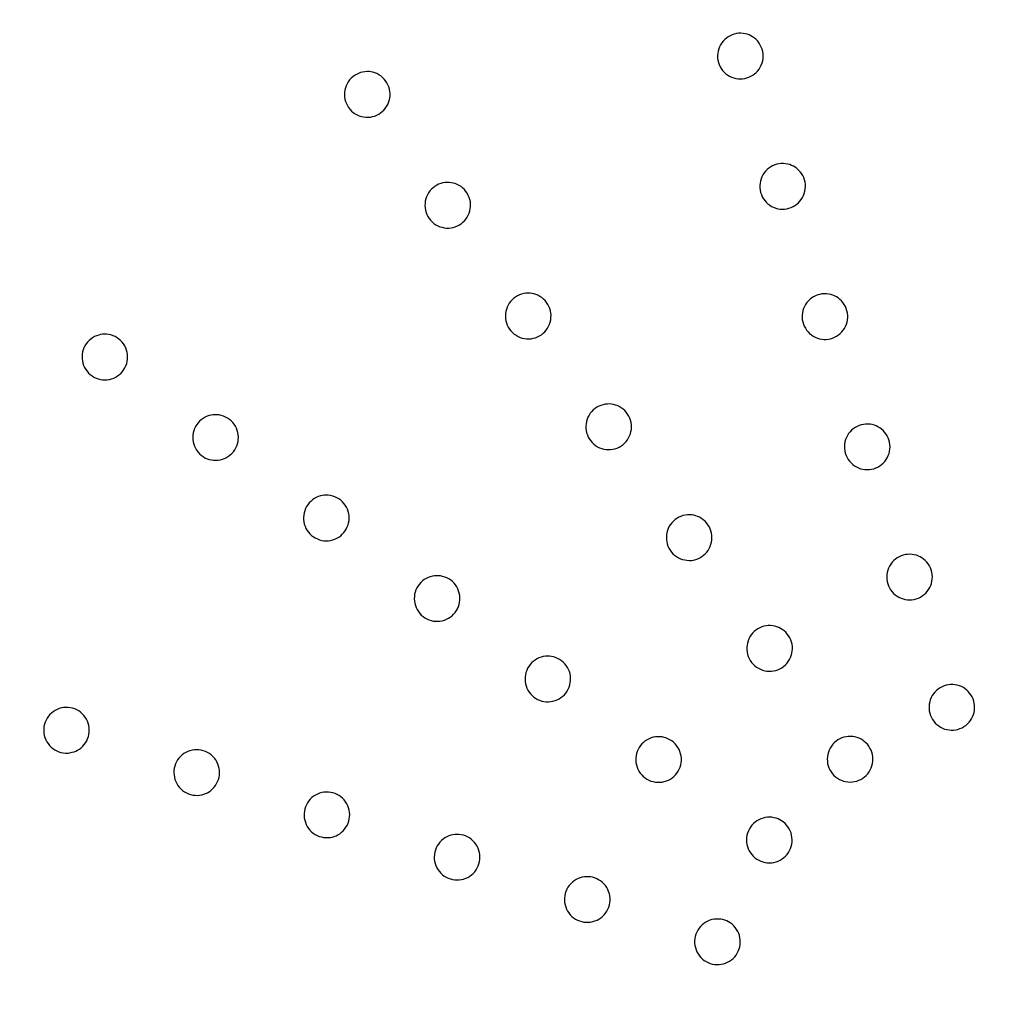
# Model space of a CAD drawing. Header units: millimetres. Extents: x 2952.7 to 2961.4, y 1627.7 to 1636.4.
# Drawn here: x 2954.756 to 2956.922, y 1632.176 to 1634.319 of the extents above; entities that cross this region are included whole.
import ezdxf

# ---------------------------------------------------------------- set-up
doc = ezdxf.new("R2010")
doc.units = ezdxf.units.MM

msp = doc.modelspace()

# ---------------------------------------------------------------- linework, layer by layer
msp.add_circle((2957.0456, 1632.0519, 0.4), 4.35)
for points, knots in [([(2956.3456, 1634.2882, 0.8947), (2956.3513, 1634.2869, 0.8952), (2956.3567, 1634.2847, 0.8959), (2956.3673, 1634.2779, 0.8975), (2956.3722, 1634.2733, 0.8986), (2956.3798, 1634.2622, 0.9008), (2956.3825, 1634.2559, 0.902), (2956.3852, 1634.2427, 0.9043), (2956.3852, 1634.2359, 0.9054), (2956.3825, 1634.2227, 0.9074), (2956.3799, 1634.2165, 0.9083), (2956.3724, 1634.2057, 0.9097), (2956.3678, 1634.2011, 0.9102), (2956.357, 1634.194, 0.9108), (2956.351, 1634.1915, 0.9109), (2956.3382, 1634.189, 0.9106), (2956.3316, 1634.189, 0.9103), (2956.3188, 1634.1915, 0.9092), (2956.3126, 1634.194, 0.9084), (2956.3016, 1634.2014, 0.9066), (2956.2968, 1634.2062, 0.9056), (2956.2894, 1634.2174, 0.9033), (2956.2869, 1634.2237, 0.9022), (2956.2845, 1634.237, 0.8998), (2956.2846, 1634.2439, 0.8987), (2956.2876, 1634.2569, 0.8967), (2956.2904, 1634.2631, 0.8959), (2956.2981, 1634.2737, 0.8945), (2956.3028, 1634.2782, 0.894), (2956.3138, 1634.2851, 0.8935), (2956.3198, 1634.2874, 0.8934), (2956.3326, 1634.2897, 0.8938), (2956.3392, 1634.2895, 0.8941), (2956.3456, 1634.2882, 0.8947)], [-0.3174768, -0.3174768, -0.3174768, -0.3174768, -0.2998158, -0.2998158, -0.2795658, -0.2795658, -0.2589607, -0.2589607, -0.2384571, -0.2384571, -0.2182303, -0.2182303, -0.1987971, -0.1987971, -0.1794119, -0.1794119, -0.1598421, -0.1598421, -0.1399557, -0.1399557, -0.1196906, -0.1196906, -0.0990843, -0.0990843, -0.0785984, -0.0785984, -0.0583987, -0.0583987, -0.0389733, -0.0389733, -0.0195839, -0.0195839, 0, 0, 0, 0]), ([(2955.5169, 1634.2053, 0.8389), (2955.5226, 1634.2054, 0.8396), (2955.5282, 1634.2045, 0.8404), (2955.5399, 1634.2005, 0.8424), (2955.5457, 1634.1971, 0.8436), (2955.5557, 1634.1881, 0.8461), (2955.5598, 1634.1827, 0.8474), (2955.5655, 1634.1705, 0.85), (2955.5671, 1634.1638, 0.8513), (2955.5676, 1634.1504, 0.8534), (2955.5665, 1634.1438, 0.8544), (2955.5618, 1634.1314, 0.8558), (2955.5582, 1634.1257, 0.8563), (2955.5493, 1634.1163, 0.8567), (2955.544, 1634.1125, 0.8567), (2955.5322, 1634.1071, 0.8562), (2955.5257, 1634.1056, 0.8557), (2955.5126, 1634.1051, 0.8543), (2955.506, 1634.1062, 0.8534), (2955.4936, 1634.1109, 0.8512), (2955.4878, 1634.1144, 0.85), (2955.4781, 1634.1236, 0.8474), (2955.4742, 1634.1292, 0.8461), (2955.4688, 1634.1416, 0.8435), (2955.4674, 1634.1483, 0.8423), (2955.4673, 1634.1617, 0.8401), (2955.4686, 1634.1683, 0.8393), (2955.4737, 1634.1805, 0.8379), (2955.4774, 1634.186, 0.8375), (2955.4866, 1634.1952, 0.8371), (2955.492, 1634.1989, 0.8371), (2955.5039, 1634.2039, 0.8377), (2955.5104, 1634.2053, 0.8382), (2955.5169, 1634.2053, 0.8389)], [-0.3181259, -0.3181259, -0.3181259, -0.3181259, -0.3009883, -0.3009883, -0.2806694, -0.2806694, -0.2600741, -0.2600741, -0.2394779, -0.2394779, -0.2192991, -0.2192991, -0.1994812, -0.1994812, -0.1801313, -0.1801313, -0.1604903, -0.1604903, -0.14044, -0.14044, -0.1201071, -0.1201071, -0.099513, -0.099513, -0.0789511, -0.0789511, -0.0588155, -0.0588155, -0.0390287, -0.0390287, -0.0196667, -0.0196667, 0, 0, 0, 0]), ([(2956.4389, 1634.0027, 0.9443), (2956.4446, 1634.0014, 0.9447), (2956.4501, 1633.999, 0.9453), (2956.4606, 1633.9922, 0.9468), (2956.4653, 1633.9874, 0.9477), (2956.4728, 1633.9763, 0.9496), (2956.4754, 1633.97, 0.9507), (2956.478, 1633.9568, 0.9527), (2956.4779, 1633.95, 0.9537), (2956.475, 1633.9369, 0.9554), (2956.4723, 1633.9307, 0.9562), (2956.4648, 1633.9199, 0.9574), (2956.46, 1633.9154, 0.9578), (2956.4491, 1633.9084, 0.9583), (2956.443, 1633.906, 0.9583), (2956.4302, 1633.9036, 0.9581), (2956.4237, 1633.9037, 0.9578), (2956.4108, 1633.9064, 0.9568), (2956.4047, 1633.909, 0.9561), (2956.3938, 1633.9165, 0.9545), (2956.3891, 1633.9214, 0.9536), (2956.3819, 1633.9326, 0.9517), (2956.3794, 1633.939, 0.9506), (2956.3772, 1633.9523, 0.9486), (2956.3774, 1633.9591, 0.9477), (2956.3805, 1633.9721, 0.946), (2956.3833, 1633.9782, 0.9452), (2956.3911, 1633.9888, 0.9441), (2956.3959, 1633.9932, 0.9436), (2956.407, 1634, 0.9432), (2956.4131, 1634.0023, 0.9431), (2956.426, 1634.0044, 0.9434), (2956.4326, 1634.0042, 0.9438), (2956.4389, 1634.0027, 0.9443)], [-0.3169224, -0.3169224, -0.3169224, -0.3169224, -0.2992185, -0.2992185, -0.2790529, -0.2790529, -0.2585904, -0.2585904, -0.2382156, -0.2382156, -0.2180467, -0.2180467, -0.1985637, -0.1985637, -0.1791127, -0.1791127, -0.1595183, -0.1595183, -0.1396847, -0.1396847, -0.1195083, -0.1195083, -0.0990456, -0.0990456, -0.0786846, -0.0786846, -0.0585365, -0.0585365, -0.039059, -0.039059, -0.0196047, -0.0196047, 0, 0, 0, 0]), ([(2955.6927, 1633.9626, 0.8951), (2955.6985, 1633.9627, 0.8956), (2955.7042, 1633.9618, 0.8963), (2955.7159, 1633.9579, 0.8981), (2955.7217, 1633.9546, 0.8991), (2955.7318, 1633.9458, 0.9014), (2955.7359, 1633.9403, 0.9026), (2955.7417, 1633.9282, 0.9049), (2955.7434, 1633.9216, 0.906), (2955.744, 1633.9082, 0.9079), (2955.7429, 1633.9016, 0.9087), (2955.7383, 1633.8891, 0.91), (2955.7348, 1633.8834, 0.9104), (2955.7259, 1633.8739, 0.9109), (2955.7207, 1633.87, 0.9109), (2955.7089, 1633.8645, 0.9104), (2955.7025, 1633.863, 0.91), (2955.6894, 1633.8624, 0.9088), (2955.6828, 1633.8634, 0.9079), (2955.6703, 1633.8679, 0.906), (2955.6646, 1633.8714, 0.905), (2955.6548, 1633.8805, 0.9027), (2955.6508, 1633.886, 0.9015), (2955.6453, 1633.8983, 0.8992), (2955.6438, 1633.9049, 0.8982), (2955.6436, 1633.9183, 0.8963), (2955.6448, 1633.9249, 0.8955), (2955.6497, 1633.9372, 0.8942), (2955.6533, 1633.9428, 0.8938), (2955.6625, 1633.9522, 0.8934), (2955.6678, 1633.9559, 0.8935), (2955.6798, 1633.9611, 0.894), (2955.6862, 1633.9625, 0.8944), (2955.6927, 1633.9626, 0.8951)], [-0.3174946, -0.3174946, -0.3174946, -0.3174946, -0.3002003, -0.3002003, -0.2800315, -0.2800315, -0.2595919, -0.2595919, -0.239116, -0.239116, -0.2189686, -0.2189686, -0.1991021, -0.1991021, -0.1796906, -0.1796906, -0.1600545, -0.1600545, -0.140099, -0.140099, -0.1199193, -0.1199193, -0.0994799, -0.0994799, -0.0790297, -0.0790297, -0.0589156, -0.0589156, -0.0390743, -0.0390743, -0.0196543, -0.0196543, 0, 0, 0, 0]), ([(2955.8699, 1633.7199, 0.9446), (2955.8756, 1633.7199, 0.9451), (2955.8812, 1633.719, 0.9458), (2955.8928, 1633.7149, 0.9473), (2955.8985, 1633.7115, 0.9482), (2955.9085, 1633.7026, 0.9502), (2955.9126, 1633.6971, 0.9512), (2955.9182, 1633.6849, 0.9532), (2955.9198, 1633.6783, 0.9541), (2955.9202, 1633.6649, 0.9558), (2955.9191, 1633.6582, 0.9565), (2955.9144, 1633.6458, 0.9576), (2955.9108, 1633.6402, 0.958), (2955.9017, 1633.6307, 0.9583), (2955.8964, 1633.6269, 0.9583), (2955.8845, 1633.6216, 0.9579), (2955.8781, 1633.6201, 0.9575), (2955.8649, 1633.6197, 0.9564), (2955.8584, 1633.6208, 0.9557), (2955.846, 1633.6256, 0.954), (2955.8404, 1633.6291, 0.9531), (2955.8307, 1633.6383, 0.9511), (2955.8268, 1633.6439, 0.9501), (2955.8215, 1633.6563, 0.9481), (2955.8201, 1633.663, 0.9472), (2955.82, 1633.6763, 0.9455), (2955.8213, 1633.6829, 0.9448), (2955.8264, 1633.6952, 0.9438), (2955.8301, 1633.7007, 0.9435), (2955.8394, 1633.71, 0.9431), (2955.8449, 1633.7136, 0.9432), (2955.8569, 1633.7186, 0.9436), (2955.8634, 1633.7199, 0.9441), (2955.8699, 1633.7199, 0.9446)], [-0.3169389, -0.3169389, -0.3169389, -0.3169389, -0.2998924, -0.2998924, -0.2798505, -0.2798505, -0.259348, -0.259348, -0.2389934, -0.2389934, -0.2188906, -0.2188906, -0.1989892, -0.1989892, -0.1795154, -0.1795154, -0.1598677, -0.1598677, -0.1399804, -0.1399804, -0.1199299, -0.1199299, -0.0994322, -0.0994322, -0.0790996, -0.0790996, -0.0590246, -0.0590246, -0.0391435, -0.0391435, -0.0196625, -0.0196625, 0, 0, 0, 0]), ([(2956.5332, 1633.717, 0.9872), (2956.5389, 1633.7155, 0.9876), (2956.5443, 1633.7129, 0.9881), (2956.5545, 1633.7057, 0.9894), (2956.5592, 1633.7008, 0.9902), (2956.5662, 1633.6895, 0.9919), (2956.5686, 1633.6831, 0.9927), (2956.5707, 1633.6698, 0.9944), (2956.5704, 1633.6631, 0.9953), (2956.5672, 1633.6501, 0.9967), (2956.5643, 1633.644, 0.9973), (2956.5564, 1633.6335, 0.9983), (2956.5515, 1633.6291, 0.9987), (2956.5403, 1633.6224, 0.999), (2956.5342, 1633.6202, 0.999), (2956.5213, 1633.6183, 0.9988), (2956.5147, 1633.6186, 0.9985), (2956.502, 1633.6217, 0.9976), (2956.4959, 1633.6245, 0.997), (2956.4853, 1633.6323, 0.9956), (2956.4808, 1633.6373, 0.9948), (2956.4739, 1633.6488, 0.9932), (2956.4717, 1633.6552, 0.9923), (2956.4698, 1633.6685, 0.9906), (2956.4703, 1633.6753, 0.9898), (2956.4738, 1633.6882, 0.9884), (2956.4768, 1633.6942, 0.9877), (2956.4849, 1633.7046, 0.9868), (2956.4899, 1633.7089, 0.9865), (2956.5012, 1633.7153, 0.9861), (2956.5074, 1633.7174, 0.9861), (2956.5203, 1633.7191, 0.9864), (2956.5269, 1633.7187, 0.9868), (2956.5332, 1633.717, 0.9872)], [-0.3164433, -0.3164433, -0.3164433, -0.3164433, -0.2987057, -0.2987057, -0.2786089, -0.2786089, -0.2582717, -0.2582717, -0.2380122, -0.2380122, -0.2178972, -0.2178972, -0.1983732, -0.1983732, -0.1788632, -0.1788632, -0.1592425, -0.1592425, -0.1394494, -0.1394494, -0.1193456, -0.1193456, -0.0990095, -0.0990095, -0.0787608, -0.0787608, -0.0586613, -0.0586613, -0.0391406, -0.0391406, -0.0196278, -0.0196278, 0, 0, 0, 0]), ([(2954.9288, 1633.6283, 0.8392), (2954.9342, 1633.6298, 0.8399), (2954.9399, 1633.6304, 0.8408), (2954.9522, 1633.6296, 0.8428), (2954.9587, 1633.6278, 0.844), (2954.9706, 1633.6218, 0.8466), (2954.9759, 1633.6177, 0.8479), (2954.9846, 1633.6075, 0.8505), (2954.9879, 1633.6015, 0.8517), (2954.9919, 1633.5887, 0.8538), (2954.9926, 1633.582, 0.8546), (2954.9913, 1633.5688, 0.856), (2954.9894, 1633.5625, 0.8564), (2954.9833, 1633.5509, 0.8567), (2954.9791, 1633.5458, 0.8567), (2954.969, 1633.5374, 0.856), (2954.9632, 1633.5343, 0.8555), (2954.9506, 1633.5304, 0.8539), (2954.9439, 1633.5297, 0.853), (2954.9307, 1633.531, 0.8507), (2954.9242, 1633.533, 0.8495), (2954.9125, 1633.5393, 0.8469), (2954.9074, 1633.5436, 0.8456), (2954.899, 1633.554, 0.8431), (2954.8959, 1633.5601, 0.8419), (2954.8922, 1633.573, 0.8398), (2954.8917, 1633.5797, 0.839), (2954.8934, 1633.5928, 0.8377), (2954.8954, 1633.5991, 0.8373), (2954.9019, 1633.6105, 0.8371), (2954.9062, 1633.6155, 0.8372), (2954.9166, 1633.6236, 0.8379), (2954.9225, 1633.6265, 0.8385), (2954.9288, 1633.6283, 0.8392)], [-0.3181402, -0.3181402, -0.3181402, -0.3181402, -0.3010147, -0.3010147, -0.2806709, -0.2806709, -0.260371, -0.260371, -0.2397811, -0.2397811, -0.219653, -0.219653, -0.1998977, -0.1998977, -0.1802133, -0.1802133, -0.1605121, -0.1605121, -0.1404028, -0.1404028, -0.1200481, -0.1200481, -0.0997625, -0.0997625, -0.0792121, -0.0792121, -0.0591309, -0.0591309, -0.0394071, -0.0394071, -0.0197282, -0.0197282, 0, 0, 0, 0]), ([(2956.0485, 1633.4772, 0.9876), (2956.0542, 1633.4769, 0.988), (2956.0598, 1633.4757, 0.9886), (2956.0712, 1633.4711, 0.9899), (2956.0768, 1633.4674, 0.9907), (2956.0863, 1633.4581, 0.9924), (2956.0901, 1633.4524, 0.9933), (2956.0952, 1633.44, 0.995), (2956.0965, 1633.4333, 0.9957), (2956.0963, 1633.42, 0.9971), (2956.0949, 1633.4134, 0.9977), (2956.0896, 1633.4012, 0.9986), (2956.0858, 1633.3957, 0.9988), (2956.0763, 1633.3866, 0.9991), (2956.0707, 1633.3831, 0.999), (2956.0586, 1633.3783, 0.9986), (2956.0521, 1633.3771, 0.9982), (2956.039, 1633.3773, 0.9972), (2956.0325, 1633.3787, 0.9966), (2956.0204, 1633.384, 0.9951), (2956.0149, 1633.3878, 0.9943), (2956.0057, 1633.3974, 0.9926), (2956.002, 1633.4032, 0.9918), (2955.9973, 1633.4157, 0.9901), (2955.9962, 1633.4224, 0.9893), (2955.9967, 1633.4357, 0.988), (2955.9982, 1633.4423, 0.9874), (2956.0038, 1633.4543, 0.9866), (2956.0078, 1633.4597, 0.9863), (2956.0175, 1633.4686, 0.9861), (2956.0232, 1633.472, 0.9862), (2956.0354, 1633.4764, 0.9867), (2956.042, 1633.4774, 0.9871), (2956.0485, 1633.4772, 0.9876)], [-0.3164558, -0.3164558, -0.3164558, -0.3164558, -0.2992557, -0.2992557, -0.2793199, -0.2793199, -0.2589504, -0.2589504, -0.2387126, -0.2387126, -0.2186587, -0.2186587, -0.1987288, -0.1987288, -0.1791955, -0.1791955, -0.1595281, -0.1595281, -0.1396915, -0.1396915, -0.1197507, -0.1197507, -0.0993871, -0.0993871, -0.0791663, -0.0791663, -0.0591319, -0.0591319, -0.039216, -0.039216, -0.0196772, -0.0196772, 0, 0, 0, 0]), ([(2955.1708, 1633.4518, 0.8953), (2955.1763, 1633.4534, 0.8959), (2955.182, 1633.454, 0.8966), (2955.1943, 1633.4533, 0.8984), (2955.2008, 1633.4516, 0.8995), (2955.2127, 1633.4458, 0.9018), (2955.2181, 1633.4418, 0.9029), (2955.2269, 1633.4317, 0.9052), (2955.2303, 1633.4258, 0.9063), (2955.2345, 1633.4131, 0.9082), (2955.2353, 1633.4064, 0.9089), (2955.2342, 1633.3932, 0.9101), (2955.2324, 1633.3868, 0.9105), (2955.2263, 1633.3751, 0.9109), (2955.2222, 1633.3699, 0.9108), (2955.2122, 1633.3614, 0.9103), (2955.2064, 1633.3582, 0.9098), (2955.1939, 1633.3542, 0.9085), (2955.1872, 1633.3534, 0.9076), (2955.174, 1633.3545, 0.9057), (2955.1676, 1633.3564, 0.9046), (2955.1558, 1633.3625, 0.9023), (2955.1506, 1633.3668, 0.9011), (2955.1421, 1633.377, 0.8989), (2955.1389, 1633.383, 0.8978), (2955.1351, 1633.3959, 0.896), (2955.1345, 1633.4025, 0.8952), (2955.1359, 1633.4157, 0.8941), (2955.1379, 1633.422, 0.8937), (2955.1442, 1633.4336, 0.8934), (2955.1485, 1633.4387, 0.8935), (2955.1587, 1633.4469, 0.8941), (2955.1646, 1633.4499, 0.8946), (2955.1708, 1633.4518, 0.8953)], [-0.3175055, -0.3175055, -0.3175055, -0.3175055, -0.3003103, -0.3003103, -0.2801213, -0.2801213, -0.2599597, -0.2599597, -0.2394777, -0.2394777, -0.219366, -0.219366, -0.1995539, -0.1995539, -0.1797969, -0.1797969, -0.1601153, -0.1601153, -0.1401145, -0.1401145, -0.1199167, -0.1199167, -0.0997646, -0.0997646, -0.0793131, -0.0793131, -0.0592382, -0.0592382, -0.0394517, -0.0394517, -0.0197012, -0.0197012, 0, 0, 0, 0]), ([(2956.6286, 1633.4309, 1.0234), (2956.6341, 1633.429, 1.0238), (2956.6392, 1633.4263, 1.0242), (2956.6491, 1633.4186, 1.0253), (2956.6535, 1633.4134, 1.026), (2956.66, 1633.4017, 1.0274), (2956.662, 1633.3952, 1.0281), (2956.6634, 1633.3819, 1.0295), (2956.6628, 1633.3752, 1.0301), (2956.6589, 1633.3624, 1.0313), (2956.6557, 1633.3565, 1.0318), (2956.6472, 1633.3464, 1.0325), (2956.6421, 1633.3422, 1.0328), (2956.6306, 1633.3361, 1.033), (2956.6243, 1633.3342, 1.033), (2956.6113, 1633.333, 1.0327), (2956.6047, 1633.3336, 1.0324), (2956.5922, 1633.3374, 1.0316), (2956.5863, 1633.3405, 1.0311), (2956.5761, 1633.349, 1.0299), (2956.5718, 1633.3542, 1.0293), (2956.5656, 1633.3661, 1.0279), (2956.5637, 1633.3726, 1.0271), (2956.5626, 1633.386, 1.0258), (2956.5634, 1633.3927, 1.0251), (2956.5676, 1633.4054, 1.024), (2956.5709, 1633.4112, 1.0235), (2956.5796, 1633.4211, 1.0228), (2956.5848, 1633.4252, 1.0226), (2956.5965, 1633.431, 1.0224), (2956.6028, 1633.4327, 1.0224), (2956.6159, 1633.4337, 1.0227), (2956.6224, 1633.4329, 1.023), (2956.6286, 1633.4309, 1.0234)], [-0.3160399, -0.3160399, -0.3160399, -0.3160399, -0.2986547, -0.2986547, -0.2784256, -0.2784256, -0.258198, -0.258198, -0.2380358, -0.2380358, -0.2179623, -0.2179623, -0.198402, -0.198402, -0.1788413, -0.1788413, -0.1591996, -0.1591996, -0.1394429, -0.1394429, -0.1192087, -0.1192087, -0.0989839, -0.0989839, -0.0788307, -0.0788307, -0.0587687, -0.0587687, -0.0392105, -0.0392105, -0.0196473, -0.0196473, 0, 0, 0, 0]), ([(2955.4146, 1633.2757, 0.9449), (2955.4203, 1633.2773, 0.9454), (2955.4261, 1633.2778, 0.9461), (2955.4386, 1633.2767, 0.9477), (2955.445, 1633.2748, 0.9487), (2955.4567, 1633.2686, 0.9506), (2955.4619, 1633.2644, 0.9516), (2955.4704, 1633.2542, 0.9536), (2955.4736, 1633.2482, 0.9545), (2955.4774, 1633.2354, 0.9561), (2955.478, 1633.2287, 0.9568), (2955.4766, 1633.2155, 0.9578), (2955.4746, 1633.2091, 0.9581), (2955.4683, 1633.1977, 0.9583), (2955.4641, 1633.1926, 0.9583), (2955.4539, 1633.1844, 0.9578), (2955.448, 1633.1814, 0.9573), (2955.4354, 1633.1776, 0.9561), (2955.4288, 1633.177, 0.9554), (2955.4157, 1633.1784, 0.9536), (2955.4093, 1633.1805, 0.9527), (2955.3977, 1633.1868, 0.9507), (2955.3926, 1633.1911, 0.9497), (2955.3843, 1633.2015, 0.9478), (2955.3812, 1633.2076, 0.9469), (2955.3776, 1633.2205, 0.9453), (2955.3771, 1633.2272, 0.9446), (2955.3788, 1633.2403, 0.9437), (2955.3809, 1633.2466, 0.9434), (2955.3875, 1633.2581, 0.9431), (2955.3919, 1633.2631, 0.9432), (2955.4023, 1633.2711, 0.9438), (2955.4083, 1633.274, 0.9443), (2955.4146, 1633.2757, 0.9449)], [-0.316945, -0.316945, -0.316945, -0.316945, -0.2992741, -0.2992741, -0.2792136, -0.2792136, -0.2591895, -0.2591895, -0.2388353, -0.2388353, -0.2187734, -0.2187734, -0.1989272, -0.1989272, -0.179434, -0.179434, -0.1597443, -0.1597443, -0.1398167, -0.1398167, -0.1197516, -0.1197516, -0.0997322, -0.0997322, -0.0793976, -0.0793976, -0.0593586, -0.0593586, -0.0395293, -0.0395293, -0.0197034, -0.0197034, 0, 0, 0, 0]), ([(2956.2286, 1633.2342, 1.0238), (2956.2345, 1633.2335, 1.0242), (2956.2401, 1633.2317, 1.0247), (2956.2513, 1633.226, 1.0259), (2956.2566, 1633.2219, 1.0266), (2956.2652, 1633.2117, 1.028), (2956.2685, 1633.2057, 1.0287), (2956.2725, 1633.1929, 1.0301), (2956.2731, 1633.1862, 1.0307), (2956.2718, 1633.1729, 1.0317), (2956.2698, 1633.1665, 1.0321), (2956.2636, 1633.1549, 1.0327), (2956.2594, 1633.1499, 1.0329), (2956.2493, 1633.1416, 1.033), (2956.2434, 1633.1385, 1.0329), (2956.2309, 1633.1347, 1.0324), (2956.2243, 1633.1341, 1.0321), (2956.2113, 1633.1354, 1.0312), (2956.2049, 1633.1373, 1.0306), (2956.1933, 1633.1436, 1.0294), (2956.1881, 1633.1478, 1.0287), (2956.1797, 1633.1582, 1.0273), (2956.1765, 1633.1642, 1.0266), (2956.1728, 1633.1771, 1.0252), (2956.1723, 1633.1838, 1.0246), (2956.1739, 1633.197, 1.0236), (2956.176, 1633.2034, 1.0232), (2956.1825, 1633.2149, 1.0226), (2956.1868, 1633.2199, 1.0224), (2956.197, 1633.2279, 1.0224), (2956.2029, 1633.2309, 1.0225), (2956.2155, 1633.2344, 1.023), (2956.2221, 1633.2349, 1.0233), (2956.2286, 1633.2342, 1.0238)], [-0.3160467, -0.3160467, -0.3160467, -0.3160467, -0.2983242, -0.2983242, -0.2782638, -0.2782638, -0.2580179, -0.2580179, -0.2378869, -0.2378869, -0.2178743, -0.2178743, -0.1983198, -0.1983198, -0.1787334, -0.1787334, -0.1590488, -0.1590488, -0.1392567, -0.1392567, -0.1191933, -0.1191933, -0.0989536, -0.0989536, -0.0788342, -0.0788342, -0.0588333, -0.0588333, -0.0392791, -0.0392791, -0.0196894, -0.0196894, 0, 0, 0, 0]), ([(2956.7254, 1633.144, 1.0529), (2956.7307, 1633.1417, 1.0532), (2956.7356, 1633.1385, 1.0536), (2956.7447, 1633.13, 1.0545), (2956.7487, 1633.1245, 1.055), (2956.7541, 1633.1122, 1.0561), (2956.7556, 1633.1056, 1.0567), (2956.7558, 1633.0923, 1.0577), (2956.7546, 1633.0856, 1.0582), (2956.7496, 1633.0732, 1.0591), (2956.7459, 1633.0676, 1.0594), (2956.7366, 1633.0582, 1.0599), (2956.7312, 1633.0545, 1.0601), (2956.7191, 1633.0494, 1.0602), (2956.7127, 1633.0481, 1.0601), (2956.6996, 1633.048, 1.0598), (2956.6931, 1633.0492, 1.0595), (2956.681, 1633.0541, 1.0588), (2956.6754, 1633.0577, 1.0584), (2956.6659, 1633.067, 1.0574), (2956.6621, 1633.0726, 1.0569), (2956.657, 1633.085, 1.0558), (2956.6557, 1633.0916, 1.0552), (2956.6557, 1633.1049, 1.0542), (2956.6571, 1633.1115, 1.0537), (2956.6623, 1633.1238, 1.0528), (2956.6662, 1633.1294, 1.0525), (2956.6757, 1633.1385, 1.052), (2956.6812, 1633.1421, 1.0519), (2956.6933, 1633.1469, 1.0518), (2956.6998, 1633.1481, 1.0519), (2956.7129, 1633.1479, 1.0522), (2956.7194, 1633.1466, 1.0525), (2956.7254, 1633.144, 1.0529)], [-0.3157103, -0.3157103, -0.3157103, -0.3157103, -0.298266, -0.298266, -0.2781054, -0.2781054, -0.2579731, -0.2579731, -0.2378877, -0.2378877, -0.217839, -0.217839, -0.1982463, -0.1982463, -0.1786446, -0.1786446, -0.158989, -0.158989, -0.1392659, -0.1392659, -0.1191042, -0.1191042, -0.0989753, -0.0989753, -0.078896, -0.078896, -0.0588541, -0.0588541, -0.0392622, -0.0392622, -0.0196587, -0.0196587, 0, 0, 0, 0]), ([(2955.6601, 1633.1001, 0.9879), (2955.6658, 1633.1013, 0.9884), (2955.6717, 1633.1014, 0.989), (2955.684, 1633.0996, 0.9904), (2955.6903, 1633.0974, 0.9912), (2955.7017, 1633.0906, 0.9929), (2955.7067, 1633.0861, 0.9937), (2955.7146, 1633.0753, 0.9954), (2955.7174, 1633.0691, 0.9961), (2955.7205, 1633.0561, 0.9974), (2955.7207, 1633.0494, 0.998), (2955.7185, 1633.0363, 0.9987), (2955.7161, 1633.0301, 0.9989), (2955.7091, 1633.019, 0.9991), (2955.7046, 1633.0142, 0.9989), (2955.694, 1633.0066, 0.9984), (2955.6879, 1633.0039, 0.998), (2955.6751, 1633.0009, 0.9969), (2955.6685, 1633.0007, 0.9962), (2955.6555, 1633.0029, 0.9947), (2955.6492, 1633.0053, 0.9939), (2955.638, 1633.0123, 0.9922), (2955.6331, 1633.017, 0.9913), (2955.6255, 1633.028, 0.9897), (2955.6228, 1633.0342, 0.9889), (2955.62, 1633.0472, 0.9877), (2955.6199, 1633.0539, 0.9872), (2955.6224, 1633.067, 0.9864), (2955.6249, 1633.0731, 0.9862), (2955.6322, 1633.0841, 0.9862), (2955.6368, 1633.0888, 0.9863), (2955.6476, 1633.0961, 0.9869), (2955.6537, 1633.0987, 0.9873), (2955.6601, 1633.1001, 0.9879)], [-0.316462, -0.316462, -0.316462, -0.316462, -0.2988562, -0.2988562, -0.2789088, -0.2789088, -0.2587298, -0.2587298, -0.2384984, -0.2384984, -0.2184866, -0.2184866, -0.1986083, -0.1986083, -0.179053, -0.179053, -0.1593455, -0.1593455, -0.1394739, -0.1394739, -0.1195238, -0.1195238, -0.0993477, -0.0993477, -0.0791346, -0.0791346, -0.0591423, -0.0591423, -0.0392771, -0.0392771, -0.0197159, -0.0197159, 0, 0, 0, 0]), ([(2956.4108, 1632.9904, 1.0533), (2956.4165, 1632.989, 1.0537), (2956.422, 1632.9866, 1.0541), (2956.4324, 1632.9796, 1.0551), (2956.4371, 1632.9749, 1.0556), (2956.4445, 1632.9637, 1.0567), (2956.447, 1632.9575, 1.0573), (2956.4494, 1632.9443, 1.0583), (2956.4493, 1632.9376, 1.0587), (2956.4465, 1632.9246, 1.0594), (2956.4437, 1632.9184, 1.0597), (2956.4361, 1632.9076, 1.0601), (2956.4314, 1632.9031, 1.0602), (2956.4203, 1632.8961, 1.0601), (2956.4142, 1632.8937, 1.0599), (2956.4013, 1632.8914, 1.0595), (2956.3947, 1632.8916, 1.0591), (2956.3818, 1632.8944, 1.0583), (2956.3758, 1632.8971, 1.0578), (2956.365, 1632.9046, 1.0568), (2956.3603, 1632.9095, 1.0563), (2956.3532, 1632.9208, 1.0552), (2956.3508, 1632.9271, 1.0546), (2956.3486, 1632.9403, 1.0536), (2956.3489, 1632.947, 1.0532), (2956.352, 1632.9599, 1.0525), (2956.3548, 1632.966, 1.0522), (2956.3626, 1632.9767, 1.0519), (2956.3675, 1632.9811, 1.0518), (2956.3787, 1632.9879, 1.0519), (2956.3849, 1632.9902, 1.052), (2956.3978, 1632.9922, 1.0525), (2956.4044, 1632.9919, 1.0529), (2956.4108, 1632.9904, 1.0533)], [-0.3157159, -0.3157159, -0.3157159, -0.3157159, -0.2979271, -0.2979271, -0.2779299, -0.2779299, -0.2577922, -0.2577922, -0.2377396, -0.2377396, -0.2177414, -0.2177414, -0.1981464, -0.1981464, -0.178519, -0.178519, -0.158829, -0.158829, -0.1390827, -0.1390827, -0.1190846, -0.1190846, -0.0989528, -0.0989528, -0.0789082, -0.0789082, -0.0589173, -0.0589173, -0.0393218, -0.0393218, -0.0196923, -0.0196923, 0, 0, 0, 0]), ([(2955.9079, 1632.9245, 1.0242), (2955.9137, 1632.9251, 1.0246), (2955.9196, 1632.9247, 1.0252), (2955.9316, 1632.9217, 1.0264), (2955.9376, 1632.9188, 1.0271), (2955.9482, 1632.9109, 1.0285), (2955.9527, 1632.9059, 1.0291), (2955.9595, 1632.8944, 1.0304), (2955.9617, 1632.888, 1.031), (2955.9634, 1632.8748, 1.032), (2955.963, 1632.8681, 1.0324), (2955.9595, 1632.8553, 1.0329), (2955.9565, 1632.8493, 1.033), (2955.9484, 1632.8389, 1.0329), (2955.9434, 1632.8346, 1.0328), (2955.9321, 1632.8281, 1.0322), (2955.9258, 1632.826, 1.0318), (2955.9128, 1632.8243, 1.0308), (2955.9061, 1632.8248, 1.0302), (2955.8934, 1632.8283, 1.0289), (2955.8875, 1632.8313, 1.0282), (2955.877, 1632.8394, 1.0268), (2955.8726, 1632.8446, 1.0261), (2955.8661, 1632.8563, 1.0248), (2955.864, 1632.8627, 1.0242), (2955.8626, 1632.876, 1.0233), (2955.8632, 1632.8826, 1.0229), (2955.8669, 1632.8954, 1.0225), (2955.8701, 1632.9013, 1.0224), (2955.8784, 1632.9115, 1.0225), (2955.8835, 1632.9157, 1.0226), (2955.895, 1632.9219, 1.0232), (2955.9014, 1632.9238, 1.0236), (2955.9079, 1632.9245, 1.0242)], [-0.3160545, -0.3160545, -0.3160545, -0.3160545, -0.2985082, -0.2985082, -0.2786614, -0.2786614, -0.2585916, -0.2585916, -0.2384699, -0.2384699, -0.2184959, -0.2184959, -0.1985779, -0.1985779, -0.1789673, -0.1789673, -0.1592468, -0.1592468, -0.1394278, -0.1394278, -0.1195801, -0.1195801, -0.0993173, -0.0993173, -0.0792114, -0.0792114, -0.0592521, -0.0592521, -0.0393422, -0.0393422, -0.0197263, -0.0197263, 0, 0, 0, 0]), ([(2956.8238, 1632.8558, 1.0755), (2956.829, 1632.8527, 1.0758), (2956.8336, 1632.8487, 1.0761), (2956.8416, 1632.8388, 1.0768), (2956.8447, 1632.8328, 1.0772), (2956.8483, 1632.82, 1.078), (2956.8488, 1632.8132, 1.0784), (2956.8472, 1632.8, 1.0791), (2956.8451, 1632.7936, 1.0795), (2956.8385, 1632.7821, 1.08), (2956.8342, 1632.7772, 1.0802), (2956.8238, 1632.7692, 1.0805), (2956.8179, 1632.7662, 1.0805), (2956.8053, 1632.7628, 1.0805), (2956.7987, 1632.7623, 1.0804), (2956.7857, 1632.7639, 1.0801), (2956.7794, 1632.766, 1.0798), (2956.768, 1632.7725, 1.0792), (2956.7629, 1632.7769, 1.0789), (2956.7548, 1632.7874, 1.0781), (2956.7518, 1632.7935, 1.0777), (2956.7484, 1632.8064, 1.0769), (2956.748, 1632.8131, 1.0765), (2956.7498, 1632.8263, 1.0758), (2956.7521, 1632.8327, 1.0755), (2956.7589, 1632.844, 1.075), (2956.7633, 1632.8489, 1.0748), (2956.7738, 1632.8567, 1.0745), (2956.7797, 1632.8596, 1.0745), (2956.7924, 1632.8628, 1.0745), (2956.799, 1632.8631, 1.0746), (2956.812, 1632.8613, 1.075), (2956.8182, 1632.8591, 1.0752), (2956.8238, 1632.8558, 1.0755)], [-0.3154566, -0.3154566, -0.3154566, -0.3154566, -0.2973647, -0.2973647, -0.2772736, -0.2772736, -0.2572177, -0.2572177, -0.237179, -0.237179, -0.2175433, -0.2175433, -0.197923, -0.197923, -0.1782935, -0.1782935, -0.1586355, -0.1586355, -0.1387231, -0.1387231, -0.1186329, -0.1186329, -0.0985796, -0.0985796, -0.0785443, -0.0785443, -0.0589093, -0.0589093, -0.039289, -0.039289, -0.0196589, -0.0196589, 0, 0, 0, 0]), ([(2954.8864, 1632.7213, 0.909), (2954.8815, 1632.718, 0.9084), (2954.8762, 1632.7156, 0.9076), (2954.8641, 1632.7125, 0.9058), (2954.8574, 1632.7122, 0.9047), (2954.8443, 1632.7141, 0.9025), (2954.838, 1632.7164, 0.9013), (2954.8266, 1632.7233, 0.8991), (2954.8216, 1632.7278, 0.898), (2954.8138, 1632.7387, 0.8961), (2954.811, 1632.7448, 0.8954), (2954.808, 1632.7577, 0.8942), (2954.8078, 1632.7643, 0.8938), (2954.8099, 1632.7773, 0.8934), (2954.8123, 1632.7835, 0.8935), (2954.8192, 1632.7946, 0.894), (2954.8237, 1632.7994, 0.8945), (2954.8344, 1632.8071, 0.8959), (2954.8405, 1632.8099, 0.8967), (2954.8534, 1632.8128, 0.8987), (2954.8602, 1632.813, 0.8998), (2954.8732, 1632.8108, 0.9021), (2954.8795, 1632.8083, 0.9032), (2954.8907, 1632.8012, 0.9055), (2954.8955, 1632.7965, 0.9065), (2954.9031, 1632.7855, 0.9083), (2954.9058, 1632.7794, 0.9091), (2954.9085, 1632.7664, 0.9102), (2954.9085, 1632.7597, 0.9106), (2954.9061, 1632.7468, 0.9109), (2954.9036, 1632.7407, 0.9108), (2954.8964, 1632.7297, 0.9102), (2954.8918, 1632.725, 0.9097), (2954.8864, 1632.7213, 0.909)], [-0.3175029, -0.3175029, -0.3175029, -0.3175029, -0.2999246, -0.2999246, -0.2797225, -0.2797225, -0.2595583, -0.2595583, -0.239262, -0.239262, -0.21914, -0.21914, -0.199355, -0.199355, -0.1796523, -0.1796523, -0.1599654, -0.1599654, -0.1399558, -0.1399558, -0.119752, -0.119752, -0.0996012, -0.0996012, -0.0793204, -0.0793204, -0.0592118, -0.0592118, -0.0394277, -0.0394277, -0.0197074, -0.0197074, 0, 0, 0, 0]), ([(2956.1589, 1632.7483, 1.0538), (2956.1648, 1632.748, 1.0542), (2956.1707, 1632.7465, 1.0546), (2956.1821, 1632.7414, 1.0557), (2956.1875, 1632.7376, 1.0562), (2956.1966, 1632.7279, 1.0573), (2956.2002, 1632.7222, 1.0578), (2956.2049, 1632.7097, 1.0587), (2956.2059, 1632.703, 1.0591), (2956.2054, 1632.6897, 1.0597), (2956.2038, 1632.6832, 1.06), (2956.1982, 1632.6713, 1.0602), (2956.1943, 1632.6659, 1.0602), (2956.1846, 1632.6571, 1.0599), (2956.1789, 1632.6537, 1.0597), (2956.1666, 1632.6492, 1.0591), (2956.1601, 1632.6482, 1.0587), (2956.147, 1632.6488, 1.0578), (2956.1405, 1632.6504, 1.0573), (2956.1285, 1632.6559, 1.0562), (2956.1231, 1632.6599, 1.0557), (2956.1142, 1632.6698, 1.0546), (2956.1107, 1632.6756, 1.0541), (2956.1063, 1632.6882, 1.0532), (2956.1054, 1632.6949, 1.0528), (2956.1062, 1632.7081, 1.0522), (2956.1079, 1632.7146, 1.052), (2956.1138, 1632.7265, 1.0518), (2956.1178, 1632.7317, 1.0518), (2956.1276, 1632.7403, 1.0521), (2956.1333, 1632.7436, 1.0523), (2956.1457, 1632.7479, 1.0529), (2956.1523, 1632.7488, 1.0533), (2956.1589, 1632.7483, 1.0538)], [-0.3157215, -0.3157215, -0.3157215, -0.3157215, -0.2977266, -0.2977266, -0.2779709, -0.2779709, -0.257827, -0.257827, -0.2377985, -0.2377985, -0.2178397, -0.2178397, -0.1982363, -0.1982363, -0.1785805, -0.1785805, -0.1588584, -0.1588584, -0.1390949, -0.1390949, -0.1190922, -0.1190922, -0.0989568, -0.0989568, -0.0789385, -0.0789385, -0.0589875, -0.0589875, -0.0393825, -0.0393825, -0.019724, -0.019724, 0, 0, 0, 0]), ([(2956.5955, 1632.7449, 1.076), (2956.6008, 1632.7426, 1.0763), (2956.6057, 1632.7393, 1.0766), (2956.6147, 1632.7307, 1.0773), (2956.6186, 1632.7251, 1.0777), (2956.6239, 1632.7129, 1.0785), (2956.6253, 1632.7063, 1.0789), (2956.6255, 1632.6929, 1.0796), (2956.6242, 1632.6863, 1.0798), (2956.6191, 1632.674, 1.0803), (2956.6154, 1632.6684, 1.0804), (2956.606, 1632.6591, 1.0805), (2956.6006, 1632.6554, 1.0805), (2956.5885, 1632.6504, 1.0803), (2956.582, 1632.6491, 1.0802), (2956.5689, 1632.6491, 1.0797), (2956.5624, 1632.6504, 1.0794), (2956.5503, 1632.6554, 1.0787), (2956.5448, 1632.659, 1.0784), (2956.5354, 1632.6684, 1.0776), (2956.5316, 1632.674, 1.0772), (2956.5266, 1632.6864, 1.0764), (2956.5253, 1632.693, 1.076), (2956.5255, 1632.7063, 1.0754), (2956.5269, 1632.7129, 1.0751), (2956.5322, 1632.7251, 1.0747), (2956.536, 1632.7307, 1.0745), (2956.5456, 1632.7398, 1.0744), (2956.5512, 1632.7433, 1.0745), (2956.5634, 1632.7481, 1.0747), (2956.5699, 1632.7492, 1.0748), (2956.583, 1632.7489, 1.0753), (2956.5895, 1632.7475, 1.0756), (2956.5955, 1632.7449, 1.076)], [-0.3154626, -0.3154626, -0.3154626, -0.3154626, -0.2979796, -0.2979796, -0.2778659, -0.2778659, -0.2578153, -0.2578153, -0.2378064, -0.2378064, -0.2177922, -0.2177922, -0.1981632, -0.1981632, -0.1785123, -0.1785123, -0.1588322, -0.1588322, -0.139133, -0.139133, -0.1190228, -0.1190228, -0.0989776, -0.0989776, -0.0789735, -0.0789735, -0.0589624, -0.0589624, -0.0393328, -0.0393328, -0.0196808, -0.0196808, 0, 0, 0, 0]), ([(2955.1706, 1632.6279, 0.9566), (2955.1657, 1632.6247, 0.956), (2955.1603, 1632.6224, 0.9554), (2955.1481, 1632.6197, 0.9537), (2955.1414, 1632.6195, 0.9528), (2955.1284, 1632.6218, 0.9508), (2955.1221, 1632.6242, 0.9498), (2955.111, 1632.6314, 0.9479), (2955.1061, 1632.636, 0.947), (2955.0986, 1632.647, 0.9454), (2955.0959, 1632.6532, 0.9447), (2955.0932, 1632.6662, 0.9437), (2955.0932, 1632.6728, 0.9434), (2955.0956, 1632.6858, 0.9431), (2955.0981, 1632.692, 0.9432), (2955.1054, 1632.7029, 0.9437), (2955.11, 1632.7076, 0.9442), (2955.1209, 1632.715, 0.9454), (2955.1271, 1632.7176, 0.9462), (2955.14, 1632.7202, 0.9479), (2955.1467, 1632.7202, 0.9489), (2955.1597, 1632.7177, 0.9508), (2955.1658, 1632.7151, 0.9518), (2955.1769, 1632.7077, 0.9538), (2955.1816, 1632.703, 0.9547), (2955.1889, 1632.6918, 0.9562), (2955.1914, 1632.6856, 0.9569), (2955.1939, 1632.6726, 0.9578), (2955.1938, 1632.6659, 0.9581), (2955.191, 1632.653, 0.9583), (2955.1884, 1632.6469, 0.9582), (2955.1809, 1632.6361, 0.9577), (2955.1761, 1632.6315, 0.9572), (2955.1706, 1632.6279, 0.9566)], [-0.3169439, -0.3169439, -0.3169439, -0.3169439, -0.2992463, -0.2992463, -0.2791749, -0.2791749, -0.2591472, -0.2591472, -0.2389658, -0.2389658, -0.2188896, -0.2188896, -0.1990684, -0.1990684, -0.1792901, -0.1792901, -0.1595936, -0.1595936, -0.139656, -0.139656, -0.1195847, -0.1195847, -0.0995674, -0.0995674, -0.0793973, -0.0793973, -0.0593292, -0.0593292, -0.0395058, -0.0395058, -0.0197114, -0.0197114, 0, 0, 0, 0]), ([(2955.4529, 1632.5334, 0.9973), (2955.4477, 1632.5306, 0.9967), (2955.4422, 1632.5287, 0.9961), (2955.4298, 1632.5268, 0.9947), (2955.4232, 1632.5271, 0.9939), (2955.4104, 1632.5303, 0.9922), (2955.4044, 1632.5331, 0.9914), (2955.3937, 1632.541, 0.9897), (2955.3891, 1632.546, 0.989), (2955.3824, 1632.5576, 0.9877), (2955.3802, 1632.5639, 0.9872), (2955.3784, 1632.5771, 0.9864), (2955.3788, 1632.5837, 0.9862), (2955.3822, 1632.5965, 0.9861), (2955.3852, 1632.6025, 0.9863), (2955.3932, 1632.6129, 0.9868), (2955.3982, 1632.6173, 0.9873), (2955.4096, 1632.6238, 0.9884), (2955.4159, 1632.626, 0.9891), (2955.429, 1632.6276, 0.9906), (2955.4357, 1632.6272, 0.9914), (2955.4484, 1632.6237, 0.9931), (2955.4543, 1632.6207, 0.994), (2955.4647, 1632.6126, 0.9956), (2955.4691, 1632.6075, 0.9963), (2955.4757, 1632.5959, 0.9976), (2955.4777, 1632.5895, 0.9981), (2955.4792, 1632.5764, 0.9988), (2955.4787, 1632.5697, 0.999), (2955.475, 1632.557, 0.999), (2955.4719, 1632.5511, 0.9989), (2955.4637, 1632.5408, 0.9983), (2955.4586, 1632.5365, 0.9978), (2955.4529, 1632.5334, 0.9973)], [-0.3164642, -0.3164642, -0.3164642, -0.3164642, -0.2988189, -0.2988189, -0.2788609, -0.2788609, -0.2589608, -0.2589608, -0.2386958, -0.2386958, -0.2186808, -0.2186808, -0.1988345, -0.1988345, -0.1789781, -0.1789781, -0.1592578, -0.1592578, -0.1393722, -0.1393722, -0.119416, -0.119416, -0.0995256, -0.0995256, -0.0794657, -0.0794657, -0.059454, -0.059454, -0.0396024, -0.0396024, -0.0197306, -0.0197306, 0, 0, 0, 0]), ([(2956.4136, 1632.5697, 1.0765), (2956.4192, 1632.568, 1.0769), (2956.4244, 1632.5652, 1.0772), (2956.4343, 1632.5576, 1.078), (2956.4387, 1632.5525, 1.0784), (2956.4452, 1632.5408, 1.0791), (2956.4473, 1632.5344, 1.0794), (2956.4488, 1632.5212, 1.08), (2956.4483, 1632.5145, 1.0802), (2956.4445, 1632.5017, 1.0805), (2956.4414, 1632.4957, 1.0805), (2956.4331, 1632.4855, 1.0805), (2956.428, 1632.4813, 1.0804), (2956.4164, 1632.475, 1.08), (2956.4101, 1632.4731, 1.0798), (2956.3971, 1632.4717, 1.0792), (2956.3905, 1632.4723, 1.0789), (2956.3779, 1632.476, 1.0781), (2956.3721, 1632.4791, 1.0777), (2956.3618, 1632.4874, 1.0769), (2956.3574, 1632.4926, 1.0765), (2956.3512, 1632.5044, 1.0758), (2956.3492, 1632.5109, 1.0755), (2956.348, 1632.5242, 1.075), (2956.3487, 1632.5308, 1.0747), (2956.3527, 1632.5435, 1.0745), (2956.356, 1632.5494, 1.0744), (2956.3646, 1632.5595, 1.0745), (2956.3697, 1632.5636, 1.0746), (2956.3814, 1632.5696, 1.075), (2956.3878, 1632.5714, 1.0752), (2956.4008, 1632.5725, 1.0758), (2956.4074, 1632.5717, 1.0762), (2956.4136, 1632.5697, 1.0765)], [-0.3154661, -0.3154661, -0.3154661, -0.3154661, -0.2979959, -0.2979959, -0.277871, -0.277871, -0.2578315, -0.2578315, -0.2378488, -0.2378488, -0.2178599, -0.2178599, -0.1982151, -0.1982151, -0.1785392, -0.1785392, -0.1588394, -0.1588394, -0.139137, -0.139137, -0.1190179, -0.1190179, -0.0989859, -0.0989859, -0.079009, -0.079009, -0.0590228, -0.0590228, -0.0393768, -0.0393768, -0.0196997, -0.0196997, 0, 0, 0, 0]), ([(2955.6962, 1632.5312, 1.0244), (2955.7017, 1632.5333, 1.0248), (2955.7075, 1632.5344, 1.0254), (2955.7199, 1632.5346, 1.0266), (2955.7264, 1632.5334, 1.0273), (2955.7386, 1632.5286, 1.0287), (2955.7442, 1632.525, 1.0294), (2955.7537, 1632.5158, 1.0306), (2955.7575, 1632.5102, 1.0312), (2955.7628, 1632.4979, 1.0321), (2955.7641, 1632.4913, 1.0325), (2955.7642, 1632.4781, 1.0329), (2955.7629, 1632.4715, 1.033), (2955.7578, 1632.4592, 1.0329), (2955.7541, 1632.4537, 1.0327), (2955.7447, 1632.4444, 1.0321), (2955.7391, 1632.4407, 1.0316), (2955.727, 1632.4357, 1.0306), (2955.7204, 1632.4345, 1.0299), (2955.7073, 1632.4345, 1.0286), (2955.7008, 1632.4359, 1.0279), (2955.6887, 1632.441, 1.0265), (2955.6832, 1632.4447, 1.0259), (2955.6739, 1632.4541, 1.0246), (2955.6702, 1632.4598, 1.0241), (2955.6652, 1632.4721, 1.0232), (2955.664, 1632.4787, 1.0228), (2955.6643, 1632.492, 1.0224), (2955.6657, 1632.4985, 1.0224), (2955.671, 1632.5107, 1.0225), (2955.6749, 1632.5162, 1.0227), (2955.6845, 1632.5253, 1.0234), (2955.6901, 1632.5288, 1.0238), (2955.6962, 1632.5312, 1.0244)], [-0.3160593, -0.3160593, -0.3160593, -0.3160593, -0.2984436, -0.2984436, -0.2785926, -0.2785926, -0.2588113, -0.2588113, -0.2386694, -0.2386694, -0.2187029, -0.2187029, -0.1988151, -0.1988151, -0.1788628, -0.1788628, -0.1591197, -0.1591197, -0.1392825, -0.1392825, -0.1194317, -0.1194317, -0.0996549, -0.0996549, -0.0795292, -0.0795292, -0.0595782, -0.0595782, -0.0396994, -0.0396994, -0.0197483, -0.0197483, 0, 0, 0, 0]), ([(2955.9933, 1632.4414, 1.0542), (2955.9991, 1632.4421, 1.0547), (2956.0051, 1632.4418, 1.0551), (2956.0172, 1632.439, 1.0562), (2956.0232, 1632.4363, 1.0567), (2956.0339, 1632.4286, 1.0578), (2956.0385, 1632.4237, 1.0583), (2956.0455, 1632.4124, 1.0591), (2956.0478, 1632.4061, 1.0594), (2956.0499, 1632.3929, 1.0599), (2956.0496, 1632.3862, 1.0601), (2956.0464, 1632.3733, 1.0602), (2956.0435, 1632.3673, 1.0601), (2956.0356, 1632.3567, 1.0597), (2956.0307, 1632.3522, 1.0595), (2956.0195, 1632.3455, 1.0588), (2956.0132, 1632.3433, 1.0583), (2956.0002, 1632.3414, 1.0573), (2955.9936, 1632.3417, 1.0568), (2955.9809, 1632.3449, 1.0557), (2955.9749, 1632.3478, 1.0552), (2955.9642, 1632.3557, 1.0541), (2955.9597, 1632.3607, 1.0536), (2955.953, 1632.3722, 1.0528), (2955.9508, 1632.3786, 1.0525), (2955.949, 1632.3918, 1.052), (2955.9495, 1632.3985, 1.0519), (2955.9529, 1632.4113, 1.0518), (2955.9559, 1632.4173, 1.0519), (2955.9641, 1632.4277, 1.0523), (2955.9691, 1632.432, 1.0526), (2955.9805, 1632.4385, 1.0533), (2955.9868, 1632.4406, 1.0537), (2955.9933, 1632.4414, 1.0542)], [-0.3157274, -0.3157274, -0.3157274, -0.3157274, -0.2980287, -0.2980287, -0.2782825, -0.2782825, -0.2583251, -0.2583251, -0.2383051, -0.2383051, -0.2183696, -0.2183696, -0.1984169, -0.1984169, -0.1787342, -0.1787342, -0.1589854, -0.1589854, -0.1392107, -0.1392107, -0.1194657, -0.1194657, -0.0993209, -0.0993209, -0.0793133, -0.0793133, -0.0593865, -0.0593865, -0.0394366, -0.0394366, -0.0197505, -0.0197505, 0, 0, 0, 0]), ([(2956.2969, 1632.3476, 1.0773), (2956.3027, 1632.3462, 1.0776), (2956.3081, 1632.3437, 1.078), (2956.3184, 1632.3367, 1.0787), (2956.3231, 1632.3319, 1.0791), (2956.3303, 1632.3207, 1.0797), (2956.3328, 1632.3145, 1.08), (2956.3352, 1632.3014, 1.0803), (2956.335, 1632.2947, 1.0805), (2956.3321, 1632.2817, 1.0805), (2956.3294, 1632.2755, 1.0805), (2956.3217, 1632.2648, 1.0803), (2956.3169, 1632.2602, 1.0801), (2956.3058, 1632.2533, 1.0796), (2956.2996, 1632.2509, 1.0792), (2956.2867, 1632.2487, 1.0785), (2956.28, 1632.2489, 1.0782), (2956.2673, 1632.2518, 1.0774), (2956.2612, 1632.2545, 1.077), (2956.2504, 1632.2622, 1.0762), (2956.2458, 1632.2671, 1.0759), (2956.2387, 1632.2784, 1.0752), (2956.2364, 1632.2848, 1.075), (2956.2343, 1632.2979, 1.0746), (2956.2346, 1632.3046, 1.0745), (2956.2378, 1632.3175, 1.0745), (2956.2407, 1632.3236, 1.0745), (2956.2486, 1632.3342, 1.0748), (2956.2535, 1632.3387, 1.075), (2956.2648, 1632.3454, 1.0755), (2956.271, 1632.3476, 1.0758), (2956.284, 1632.3495, 1.0765), (2956.2906, 1632.3492, 1.0769), (2956.2969, 1632.3476, 1.0773)], [-0.3154675, -0.3154675, -0.3154675, -0.3154675, -0.2977947, -0.2977947, -0.2778764, -0.2778764, -0.2578574, -0.2578574, -0.2378958, -0.2378958, -0.2179158, -0.2179158, -0.1982464, -0.1982464, -0.1785444, -0.1785444, -0.1588323, -0.1588323, -0.1391385, -0.1391385, -0.1190286, -0.1190286, -0.0990183, -0.0990183, -0.0790626, -0.0790626, -0.0590844, -0.0590844, -0.0394134, -0.0394134, -0.0197109, -0.0197109, 0, 0, 0, 0])]:
    msp.add_open_spline(points, degree=3, knots=knots)

doc.saveas('drawing.dxf')
